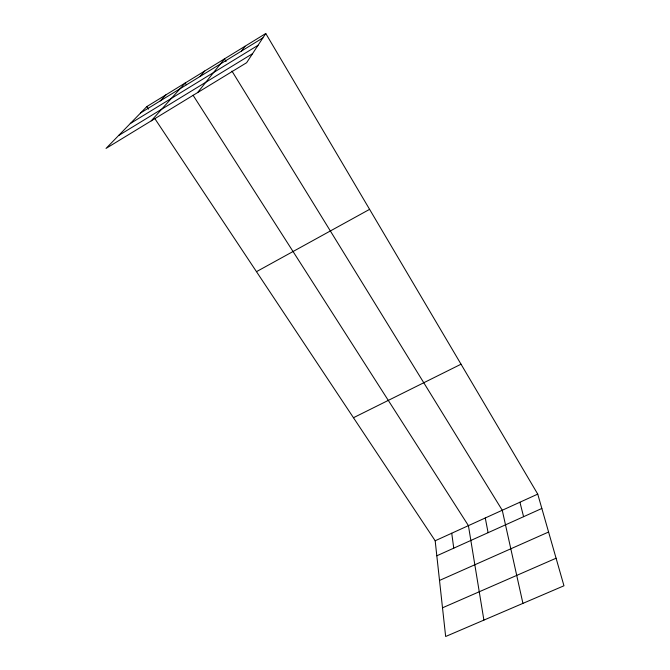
<?xml version="1.0" encoding="UTF-8"?>
<svg xmlns="http://www.w3.org/2000/svg" width="670" height="670" viewBox="0 0 670 670"><rect width="100%" height="100%" fill="white"/><g stroke="black" fill="none" stroke-linecap="round" stroke-linejoin="round"><path stroke-width="1" d="M265.764 33.5L246.627 62.704L106.036 148.413L146.847 106.564L265.764 33.5L537.742 494.117L563.964 585.781L445.651 636.5L435.173 540.765L154.812 118.565M241.493 51.037L244.986 46.264M197.575 92.602L224.442 58.885L226.058 61.506M200.095 76.439L204.727 71.003M151.219 120.868L185.221 82.988L186.344 84.738M160.231 100.91L165.934 94.838M140.633 112.937L262.866 37.922M130.29 123.54L258.034 45.3M118.582 135.549L252.54 53.684M256.476 271.66L369.597 209.35M353.467 417.72L461.035 364.204M435.173 540.765L537.742 494.117M436.815 555.798L541.846 508.463M439.512 580.446L548.588 532.022M442.51 607.807L556.083 558.227M146.847 106.564L148.547 109.135M193.061 95.24L468.422 525.64L483.899 620.102M231.962 71.104L502.257 510.255L522.927 603.377M519.92 502.224L523.588 516.687M485.273 517.985L488.095 532.683M451.731 533.236L453.757 548.16"/></g></svg>
